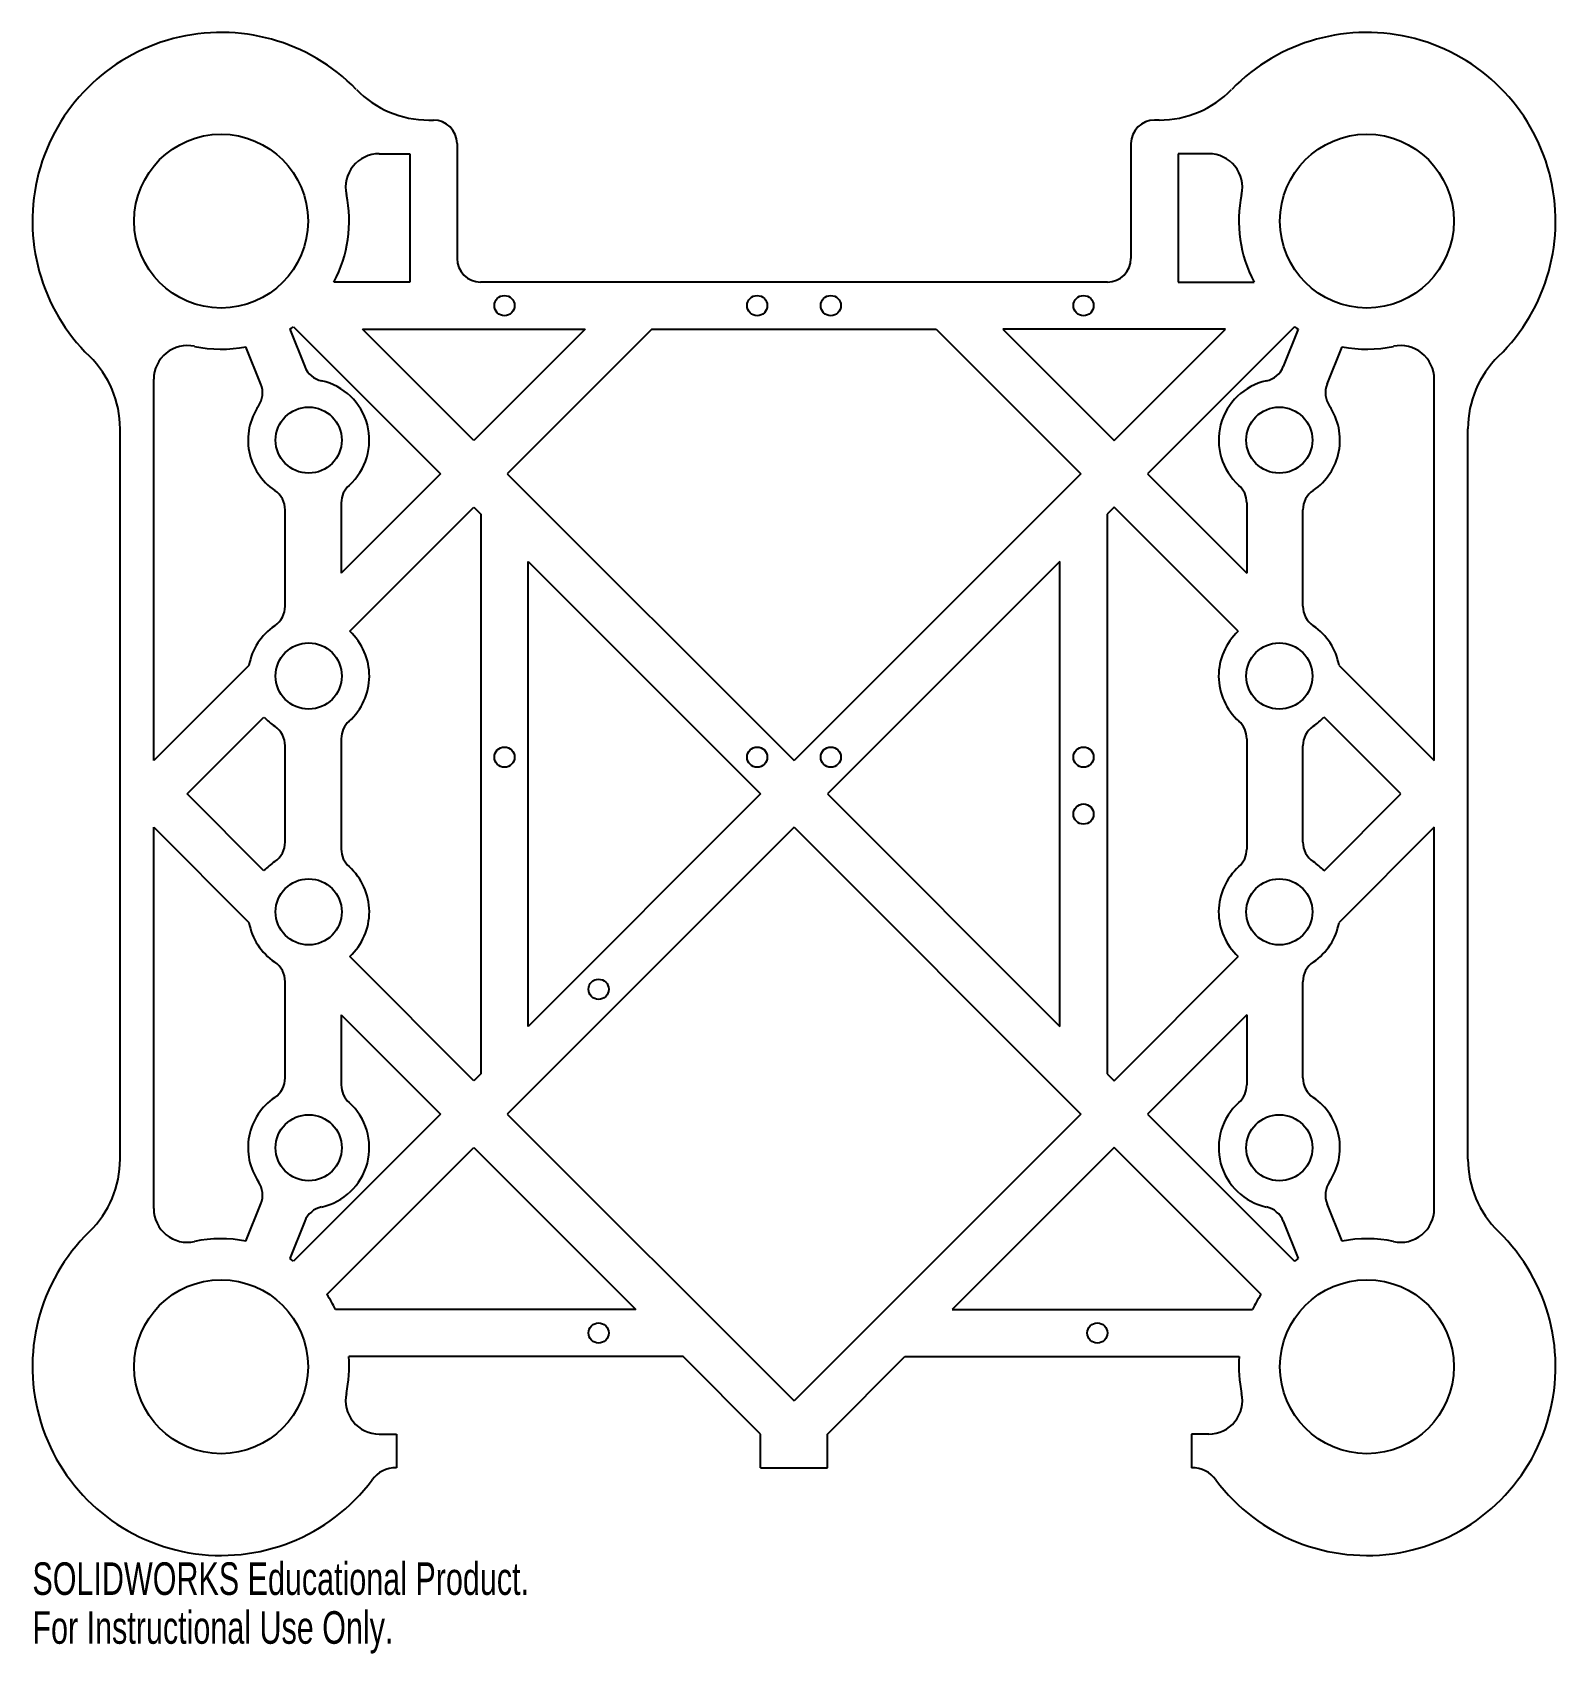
# Model space of a CAD drawing. Header units: millimetres. Extents: x -113 to 113, y -128 to 113.
import ezdxf

# ---------------------------------------------------------------- set-up
doc = ezdxf.new("R2010")
doc.units = ezdxf.units.MM
doc.styles.add('SLDTEXTSTYLE0', font='TXT', dxfattribs={"width": 0.7})

msp = doc.modelspace()

# ---------------------------------------------------------------- linework, layer by layer
at = {"color": 7, "linetype": 'Continuous', "lineweight": 25}
for p, q in [((-54.19, 100), (-53.5, 100)), ((54.19, 100), (53.5, 100)), ((-50, 96.5), (-50, 79.46)), ((50, 96.5), (50, 79.46)), ((-61.53, 95), (-57, 95)), ((-57, 95), (-57, 75.96)), ((61.53, 95), (57, 95)), ((57, 95), (57, 75.96)), ((-57, 75.96), (-68.29, 75.96)), ((46.5, 75.96), (-46.5, 75.96)), ((57, 75.96), (68.29, 75.96)), ((-74.82, 68.96), (-72.6, 63.42)), ((-74.27, 69.32), (-52.45, 47.5)), ((-64.01, 68.96), (-30.99, 68.96)), ((-47.5, 52.45), (-64.01, 68.96)), ((-30.99, 68.96), (-47.5, 52.45)), ((-21.09, 68.96), (-42.55, 47.5)), ((-21.09, 68.96), (21.09, 68.96)), ((21.09, 68.96), (42.55, 47.5)), ((30.99, 68.96), (47.5, 52.45)), ((64.01, 68.96), (30.99, 68.96)), ((47.5, 52.45), (64.01, 68.96)), ((74.27, 69.32), (52.45, 47.5)), ((74.82, 68.96), (72.6, 63.42)), ((-79.1, 60.82), (-81.32, 66.36)), ((79.1, 60.82), (81.32, 66.36)), ((-95, 4.95), (-95, 61.53)), ((95, 4.95), (95, 61.53)), ((-100, -54.19), (-100, 54.19)), ((100, -54.19), (100, 54.19)), ((-52.45, 47.5), (-67.18, 32.77)), ((-42.55, 47.5), (0, 4.95)), ((42.55, 47.5), (0, 4.95)), ((52.45, 47.5), (67.18, 32.77)), ((-75.51, 27.86), (-75.51, 42.14)), ((-67.18, 43.18), (-67.18, 32.77)), ((-65.92, 24.13), (-47.5, 42.55)), ((-47.5, 42.55), (-46.46, 41.51)), ((-46.46, 41.51), (-46.46, -41.51)), ((47.5, 42.55), (46.46, 41.51)), ((46.46, 41.51), (46.46, -41.51)), ((65.92, 24.13), (47.5, 42.55)), ((67.18, 43.18), (67.18, 32.77)), ((75.51, 27.86), (75.51, 42.14)), ((-39.46, 34.51), (-4.95, 0)), ((-39.46, -34.51), (-39.46, 34.51)), ((39.46, 34.51), (4.95, 0)), ((39.46, -34.51), (39.46, 34.51)), ((-80.87, 19.08), (-95, 4.95)), ((80.87, 19.08), (95, 4.95)), ((-90.05, 0), (-78.64, 11.41)), ((90.05, 0), (78.64, 11.41)), ((-67.18, 8.18), (-67.18, -8.18)), ((67.18, 8.18), (67.18, -8.18)), ((-75.51, -7.14), (-75.51, 7.14)), ((75.51, -7.14), (75.51, 7.14)), ((-78.64, -11.41), (-90.05, 0)), ((-4.95, 0), (-39.46, -34.51)), ((4.95, 0), (39.46, -34.51)), ((78.64, -11.41), (90.05, 0)), ((-95, -61.53), (-95, -4.95)), ((-95, -4.95), (-80.87, -19.08)), ((0, -4.95), (-42.55, -47.5)), ((0, -4.95), (42.55, -47.5)), ((95, -4.95), (80.87, -19.08)), ((95, -61.53), (95, -4.95)), ((-47.5, -42.55), (-65.92, -24.13)), ((47.5, -42.55), (65.92, -24.13)), ((-75.51, -42.14), (-75.51, -27.86)), ((75.51, -42.14), (75.51, -27.86)), ((-67.18, -32.77), (-52.45, -47.5)), ((-67.18, -32.77), (-67.18, -43.18)), ((67.18, -32.77), (52.45, -47.5)), ((67.18, -32.77), (67.18, -43.18)), ((-46.46, -41.51), (-47.5, -42.55)), ((46.46, -41.51), (47.5, -42.55)), ((-52.45, -47.5), (-74.27, -69.32)), ((-42.55, -47.5), (0, -90.05)), ((42.55, -47.5), (0, -90.05)), ((52.45, -47.5), (74.27, -69.32)), ((-69.32, -74.27), (-47.5, -52.45)), ((-47.5, -52.45), (-23.45, -76.5)), ((47.5, -52.45), (23.45, -76.5)), ((69.32, -74.27), (47.5, -52.45)), ((-81.32, -66.36), (-79.1, -60.82)), ((81.32, -66.36), (79.1, -60.82)), ((-72.6, -63.42), (-74.82, -68.96)), ((72.6, -63.42), (74.82, -68.96)), ((-23.45, -76.5), (-68.01, -76.5)), ((23.45, -76.5), (68.01, -76.5)), ((-16.45, -83.5), (-66.06, -83.5)), ((-4.95, -95), (-16.45, -83.5)), ((4.95, -95), (16.45, -83.5)), ((16.45, -83.5), (66.06, -83.5)), ((-61.53, -95), (-59, -95)), ((-59, -95), (-59, -100)), ((-4.95, -100), (-4.95, -95)), ((4.95, -100), (4.95, -95)), ((59, -95), (59, -100)), ((61.53, -95), (59, -95)), ((-4.95, -100), (4.95, -100))]:
    msp.add_line(p, q, dxfattribs=at)
for centre, radius in [((-85, 85), 12.9), ((85, 85), 12.9), ((-42.96, 72.46), 1.5), ((-5.46, 72.46), 1.5), ((5.46, 72.46), 1.5), ((42.96, 72.46), 1.5), ((-72.01, 52.5), 4.9), ((72.01, 52.5), 4.9), ((-72.01, 17.5), 4.9), ((72.01, 17.5), 4.9), ((-42.96, 5.46), 1.5), ((-5.46, 5.46), 1.5), ((5.46, 5.46), 1.5), ((42.96, 5.46), 1.5), ((42.96, -2.99), 1.5), ((-72.01, -17.5), 4.9), ((72.01, -17.5), 4.9), ((-28.99, -28.99), 1.5), ((-72.01, -52.5), 4.9), ((72.01, -52.5), 4.9), ((-85, -85), 12.9), ((85, -85), 12.9), ((-28.99, -79.99), 1.5), ((45.01, -79.99), 1.5)]:
    msp.add_circle(centre, radius, dxfattribs=at)
for centre, radius, start, end in [((-85, 85), 28, 44.2407, 225.7593), ((85, 85), 28, 314.2407, 135.7593), ((-54.19, 115), 15, 224.2407, 270), ((54.19, 115), 15, 270, 315.7593), ((-53.5, 96.5), 3.5, 0, 90), ((53.5, 96.5), 3.5, 90, 180), ((-61.53, 90), 5, 90, 192.0247), ((61.53, 90), 5, 347.9753, 90), ((-85, 85), 19, 331.5892, 12.0247), ((85, 85), 19, 167.9753, 208.4108), ((-46.5, 79.46), 3.5, 180, 270), ((46.5, 79.46), 3.5, 270, 0), ((-85, 85), 19, 302.4019, 304.3849), ((85, 85), 19, 235.6151, 237.5981), ((-90, 61.53), 5, 77.9753, 180), ((-85, 85), 19, 257.9753, 281.1717), ((85, 85), 19, 258.8283, 282.0247), ((90, 61.53), 5, 0, 102.0247), ((-115, 54.19), 15, 0, 45.7593), ((-69.35, 64.71), 3.5, 201.7868, 257.731), ((69.35, 64.71), 3.5, 282.269, 338.2132), ((115, 54.19), 15, 134.2407, 180), ((-82.35, 59.52), 3.5, 325.8426, 21.7868), ((-72.01, 52.5), 9, 311.8103, 77.731), ((72.01, 52.5), 9, 102.269, 228.1897), ((82.35, 59.52), 3.5, 158.2132, 214.1574), ((-72.01, 52.5), 9, 145.8426, 235.9442), ((72.01, 52.5), 9, 304.0558, 34.1574), ((-63.68, 43.18), 3.5, 131.8103, 180), ((63.68, 43.18), 3.5, 0, 48.1897), ((-79.01, 42.14), 3.5, 0, 55.9442), ((79.01, 42.14), 3.5, 124.0558, 180), ((-79.01, 27.86), 3.5, 304.0558, 0), ((79.01, 27.86), 3.5, 180, 235.9442), ((-72.01, 17.5), 9, 124.0558, 169.8897), ((-72.01, 17.5), 9, 311.8103, 47.4344), ((72.01, 17.5), 9, 132.5656, 228.1897), ((72.01, 17.5), 9, 10.1103, 55.9442), ((-72.01, 17.5), 9, 222.5656, 235.9442), ((-79.01, 7.14), 3.5, 0, 55.9442), ((-63.68, 8.18), 3.5, 131.8103, 180), ((63.68, 8.18), 3.5, 360, 48.1897), ((79.01, 7.14), 3.5, 124.0558, 180), ((72.01, 17.5), 9, 304.0558, 317.4344), ((-79.01, -7.14), 3.5, 304.0558, 0), ((79.01, -7.14), 3.5, 180, 235.9442), ((-63.68, -8.18), 3.5, 180, 228.1897), ((63.68, -8.18), 3.5, 311.8103, 360), ((-72.01, -17.5), 9, 124.0558, 137.4345), ((-72.01, -17.5), 9, 312.5655, 48.1897), ((72.01, -17.5), 9, 131.8103, 227.4345), ((72.01, -17.5), 9, 42.5655, 55.9442), ((-72.01, -17.5), 9, 190.1103, 235.9442), ((72.01, -17.5), 9, 304.0558, 349.8897), ((-79.01, -27.86), 3.5, 0, 55.9442), ((79.01, -27.86), 3.5, 124.0558, 180), ((-79.01, -42.14), 3.5, 304.0558, 0), ((-63.68, -43.18), 3.5, 180, 228.1897), ((63.68, -43.18), 3.5, 311.8103, 0), ((79.01, -42.14), 3.5, 180, 235.9442), ((-72.01, -52.5), 9, 124.0558, 214.1574), ((72.01, -52.5), 9, 325.8426, 55.9442), ((-72.01, -52.5), 9, 282.269, 48.1897), ((72.01, -52.5), 9, 131.8103, 257.731), ((-115, -54.19), 15, 314.2407, 0), ((115, -54.19), 15, 180, 225.7593), ((-82.35, -59.52), 3.5, 338.2132, 34.1574), ((82.35, -59.52), 3.5, 145.8426, 201.7868), ((-90, -61.53), 5, 180, 282.0247), ((-69.35, -64.71), 3.5, 102.269, 158.2132), ((69.35, -64.71), 3.5, 21.7868, 77.731), ((90, -61.53), 5, 257.9753, 0), ((-85, -85), 28, 134.2407, 323.1301), ((85, -85), 28, 216.8699, 45.7593), ((-85, -85), 19, 78.8283, 102.0247), ((85, -85), 19, 77.9753, 101.1717), ((-85, -85), 19, 55.6151, 57.5981), ((85, -85), 19, 122.4019, 124.3849), ((-85, -85), 19, 26.575, 34.3849), ((85, -85), 19, 145.6151, 153.425), ((-85, -85), 19, 347.9753, 4.5281), ((85, -85), 19, 175.4719, 192.0247), ((-61.53, -90), 5, 167.9753, 270), ((61.53, -90), 5, 270, 12.0247), ((-59.15, -104.2), 4.2, 87.9347, 145.1951), ((59.15, -104.2), 4.2, 34.8049, 92.0653)]:
    msp.add_arc(centre, radius, start, end, dxfattribs=at)

# ---------------------------------------------------------------- texts
at = {"color": 7, "linetype": 'Continuous', "char_height": 4.8336, "attachment_point": 1, "style": 'SLDTEXTSTYLE0'}
for s, insert in [('SOLIDWORKS Educational Product.', (-113, -114.02)), ('For Instructional Use Only.', (-113, -121.27))]:
    msp.add_mtext(s, dxfattribs=dict(at, insert=insert))

doc.saveas('drawing.dxf')
